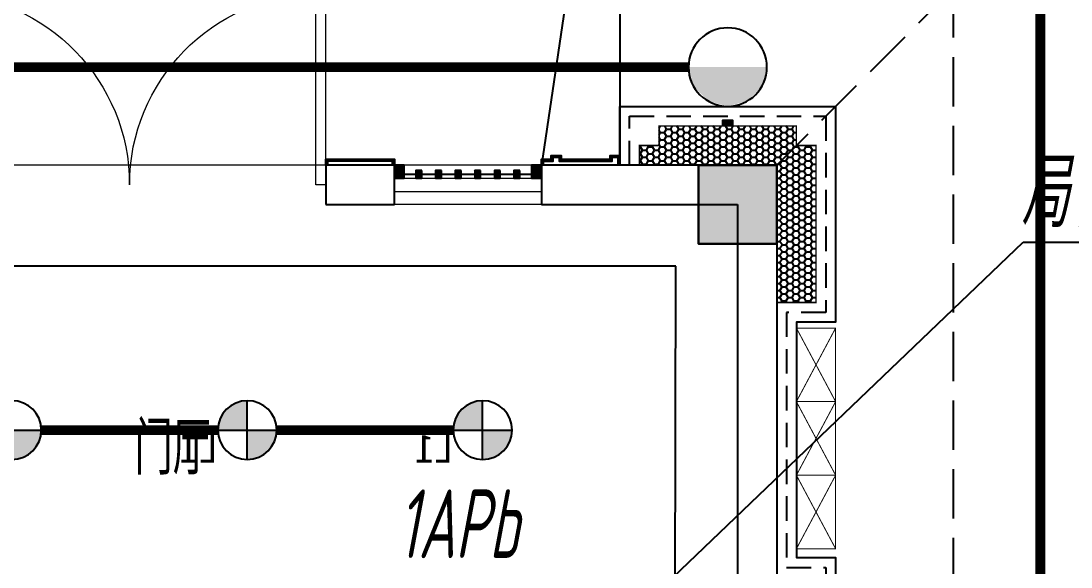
# Model space of a CAD drawing. Extents: x 3753737 to 4713801, y -857380 to 24339.
# Drawn here: x 4078560 to 4083913, y -699358 to -696575 of the extents above; entities that cross this region are included whole.
import ezdxf

# ---------------------------------------------------------------- set-up
doc = ezdxf.new("R2010")
doc.units = 0
doc.header["$LTSCALE"] = 1000
doc.header["$MEASUREMENT"] = 0
doc.linetypes.add('DASH', pattern=[0.35, 0.25, -0.1])
doc.linetypes.add('HIDDEN', pattern=[0.375, 0.25, -0.125])
doc.layers.get('0').update_dxf_attribs({"linetype": 'CONTINUOUS'})
for name, color, linetype in [('!!电气', 1, 'CONTINUOUS'), ('A-EQPM-MECH', 191, 'CONTINUOUS'), ('A-标注', 1, 'CONTINUOUS'), ('DIM-照明', 7, 'CONTINUOUS'), ('E-天花灯具', 92, 'CONTINUOUS'), ('E-天花辅助2', 54, 'CONTINUOUS'), ('EQUIP-照明', 3, 'CONTINUOUS'), ('WALL', 252, 'CONTINUOUS'), ('WIRE-动力', 7, 'CONTINUOUS'), ('WIRE-照明', 2, 'CONTINUOUS'), ('卫生间', 6, 'CONTINUOUS'), ('看线', 185, 'CONTINUOUS'), ('立面', 73, 'CONTINUOUS'), ('立面-看线', 251, 'CONTINUOUS'), ('设备', 253, 'CONTINUOUS'), ('铝合金', 144, 'CONTINUOUS')]:
    doc.layers.add(name, color=color, linetype=linetype)
for name, color, linetype, lineweight in [('PUB_HATCH', 8, 'CONTINUOUS', 9), ('PUB_TEXT', 7, 'CONTINUOUS', 20), ('WINDOW', 146, 'CONTINUOUS', 20)]:
    doc.layers.add(name, color=color, linetype=linetype, lineweight=lineweight)
doc.styles.add('HZTXT', font='gbeitc.shx', dxfattribs={"width": 0.8, "height": 400, "bigfont": 'hztxt.shx'})
doc.styles.get("Standard").update_dxf_attribs({"font": 'gbenor.shx', "bigfont": 'gbcbig.shx'})
doc.styles.add('黑体', font='simhei.ttf')
doc.linetypes.add('LED', pattern='A,0.5,-0.2,["LED",Standard,S=0.2,R=0,X=-0.2,Y=-0.1],-0.2', length=0.9)

# ---------------------------------------------------------------- blocks, each defined once
blk = doc.blocks.new('A$C148B7D8E')
at = {"layer": '卫生间', "color": 252, "linetype": 'DASH'}
blk.add_line((7700, 15400), (8600, 14500), dxfattribs=at)
blk.add_lwpolyline([(16100, 14000), (16100, 15400), (7700, 15400), (7700, 10800), (7300, 10800), (7300, 10000), (900, 10000), (900, 9000), (-900, 9000), (-900, -900), (1750, -900), (1750, -2100), (23450, -2100), (23450, -900), (25100, -900)], dxfattribs=at)
blk = doc.blocks.new('A$C028C60F5')
at = {"color": 252}
blk.add_lwpolyline([(400, 0), (0, 0), (0, -400), (400, -400)], close=True, dxfattribs=at)
at = {"layer": 'PUB_HATCH', "color": 252}
blk.add_solid([(0, -400), (400, -400), (0, 0), (400, 0)], dxfattribs=at)
blk = doc.blocks.new('A$C3EFA6995')
blk.add_blockref('A$C028C60F5', (9700, 100))
blk = doc.blocks.new('$WINLIB2D$00000001')
at = {"color": 0}
for points in [[(-0.5, 0.5), (-0.5, -0.5)], [(-0.5, 0.5), (0.5, 0.5)], [(0.5, -0.5), (0.5, 0.5)], [(0.5, 0.1667), (-0.5, 0.1667)], [(0.5, -0.1667), (-0.5, -0.1667)], [(-0.5, -0.5), (0.5, -0.5)]]:
    blk.add_lwpolyline(points, dxfattribs=at)
blk = doc.blocks.new('$DorLib2D$00000002')
for p, q in [((-0.5, 0), (-0.5, 0.4875)), ((-0.475, 0.4875), (-0.5, 0.4875)), ((-0.475, 0), (-0.475, 0.4875)), ((0.475, 0), (0.475, 0.4875)), ((0.475, 0.4875), (0.5, 0.4875)), ((0.5, 0), (0.5, 0.4875)), ((-0.5, 0), (-0.475, 0)), ((0.5, 0), (0.475, 0))]:
    blk.add_line(p, q)
at = {"lineweight": 13}
for centre, start, end in [((-0.4875, 0), 0, 88.5307), ((0.4875, 0), 91.4693, 180)]:
    blk.add_arc(centre, 0.4875, start, end, dxfattribs=at)
blk = doc.blocks.new('A$C5F341E43')
at = {"layer": '立面'}
h = blk.add_hatch(dxfattribs=at)
h.set_pattern_fill('ANSI31', color=252, scale=2)
h.set_pattern_definition([(45, (-853150.0334, -779765.5013), (-2.24506403, 2.24506403), [])])
h.paths.add_polyline_path([(41274.7, 15800), (41224.7, 15800), (41224.7, 15830), (41274.7, 15830)])
h = blk.add_hatch(dxfattribs=at)
h.set_pattern_fill('ANSI31', color=252, scale=2)
h.set_pattern_definition([(45, (-665142.2845, -939480.3315), (-2.24506403, 2.24506403), [])])
h.paths.add_polyline_path([(40699.8, 15600.1), (40300, 15600.1), (40300, 15630.1), (40350, 15630.1), (40350, 15650.2), (40400, 15650.2), (40400, 15630.2), (40649.9, 15630), (40650, 15650.2), (40699.8, 15650.2)])
h.paths.add_polyline_path([(40689.8, 15600.1), (40310, 15600.1), (40310, 15620.1), (40360, 15620.1), (40360, 15640.2), (40390, 15640.2), (40390, 15620.2), (40659.8, 15620), (40660, 15640.2), (40689.8, 15640.2)])
h = blk.add_hatch(dxfattribs=at)
h.set_pattern_fill('ANSI31', color=252, scale=2)
h.set_pattern_definition([(45, (-853350.0334, -780835.0008), (-2.24506403, 2.24506403), [])])
edge = h.paths.add_edge_path()
edge.add_line((39550, 15600), (39540, 15600))
edge.add_line((39540, 15600), (39540, 15620))
edge.add_line((39540, 15620), (39210, 15620))
edge.add_line((39210, 15620), (39210, 15600.1))
edge.add_line((39210, 15600.1), (39200, 15600))
edge.add_line((39200, 15600), (39200, 15630))
edge.add_line((39200, 15630), (39550, 15630))
edge.add_line((39550, 15630), (39550, 15600))
h = blk.add_hatch(dxfattribs=at)
h.set_pattern_fill('ANSI31', color=252, scale=2)
h.set_pattern_definition([(45, (-664502.517, -939480.51), (-2.24506403, 2.24506403), [])])
h.paths.add_polyline_path([(39600, 15600), (39550, 15600), (39550, 15533.3), (39600, 15533.3)])
h = blk.add_hatch(dxfattribs=at)
h.set_pattern_fill('ANSI31', color=252, scale=2)
h.set_pattern_definition([(45, (-665202.5203, -939480.5138), (-2.24506403, 2.24506403), [])])
h.paths.add_polyline_path([(40300, 15600), (40250, 15600), (40250, 15533.3), (40300, 15533.3)])
h = blk.add_hatch(dxfattribs=at)
h.set_pattern_fill('ANSI31', color=252, scale=2)
h.set_pattern_definition([(45, (-664592.5196, -939480.519), (-2.24506403, 2.24506403), [])])
h.paths.add_polyline_path([(39690, 15573), (39660, 15573), (39660, 15533.3), (39690, 15533.3)])
h = blk.add_hatch(dxfattribs=at)
h.set_pattern_fill('ANSI31', color=252, scale=2)
h.set_pattern_definition([(45, (-664692.5196, -939480.518), (-2.24506403, 2.24506403), [])])
h.paths.add_polyline_path([(39790, 15573), (39760, 15573), (39760, 15533.3), (39790, 15533.3)])
h = blk.add_hatch(dxfattribs=at)
h.set_pattern_fill('ANSI31', color=252, scale=2)
h.set_pattern_definition([(45, (-664792.5196, -939480.517), (-2.24506403, 2.24506403), [])])
h.paths.add_polyline_path([(39890, 15573), (39860, 15573), (39860, 15533.3), (39890, 15533.3)])
h = blk.add_hatch(dxfattribs=at)
h.set_pattern_fill('ANSI31', color=252, scale=2)
h.set_pattern_definition([(45, (-664892.5196, -939480.5162), (-2.24506403, 2.24506403), [])])
h.paths.add_polyline_path([(39990, 15573), (39960, 15573), (39960, 15533.3), (39990, 15533.3)])
h = blk.add_hatch(dxfattribs=at)
h.set_pattern_fill('ANSI31', color=252, scale=2)
h.set_pattern_definition([(45, (-664992.5196, -939480.5153), (-2.24506403, 2.24506403), [])])
h.paths.add_polyline_path([(40090, 15573), (40060, 15573), (40060, 15533.3), (40090, 15533.3)])
h = blk.add_hatch(dxfattribs=at)
h.set_pattern_fill('ANSI31', color=252, scale=2)
h.set_pattern_definition([(45, (-665092.5196, -939480.5144), (-2.24506403, 2.24506403), [])])
h.paths.add_polyline_path([(40190, 15573), (40160, 15573), (40160, 15533.3), (40190, 15533.3)])
at = {"layer": '立面-看线'}
h = blk.add_hatch(dxfattribs=at)
h.set_pattern_fill('HONEY', color=252, scale=13)
h.set_pattern_definition([(0, (-420517.216, -516416.725), (30.95625, 17.872595), [20.6375, -41.275]), (120, (-420517.216, -516416.725), (-30.9562463, 17.8726014), [20.6375, -41.275]), (60, (-420517.216, -516416.725), (3.7e-06, 35.7451964), [-41.275, 20.6375])])
h.paths.add_polyline_path([(40899.7, 15700), (40899.7, 15800), (41599.7, 15800), (41599.7, 15700), (41699.7, 15700), (41699.7, 14900), (41500, 14900), (41500, 15600), (40800.6, 15600), (40800.6, 15700)])
at = {"color": 252, "const_width": 8}
blk.add_lwpolyline([(41500, 14900), (41699.7, 14900), (41699.7, 15700), (41599.7, 15700), (41599.7, 15800), (41309.7, 15800), (41309.7, 15800), (41189.7, 15800), (41189.7, 15800), (40899.7, 15800), (40899.7, 15700), (40799.7, 15700), (40799.7, 15600)], dxfattribs=at)
at = {"layer": 'A-EQPM-MECH', "color": 252}
for points in [[(35700.3, 15600), (35700.3, 18300), (40700.2, 18300), (40700.2, 15600)], [(40700, 18300), (40300, 15600)]]:
    blk.add_lwpolyline(points, dxfattribs=at)
at = {"layer": 'WALL', "color": 252}
for p, q in [((39550, 15600), (39200, 15600)), ((39200, 15600), (39200, 15400)), ((39550, 15400), (39550, 15600)), ((41500, 15600), (40300, 15600)), ((40300, 15600), (40300, 15400)), ((41500, 15600), (41500, 12900)), ((39200, 15400), (39550, 15400)), ((40300, 15400), (41300, 15400)), ((41300, 15400), (41300, 13100))]:
    blk.add_line(p, q, dxfattribs=at)
at = {"layer": 'WINDOW', "color": 252}
blk.add_line((39200, 15600), (37200, 15600), dxfattribs=at)
at = {"layer": '看线', "color": 252}
blk.add_lwpolyline([(40699.7, 15600), (40699.7, 15900), (41799.7, 15900), (41799.7, 14800), (41600, 14800), (41600, 13600), (41800, 13600), (41800, 12600), (41000, 12600), (41000, 12900)], dxfattribs=at)
at = {"layer": '看线', "color": 252, "linetype": 'HIDDEN', "ltscale": 0.5}
blk.add_lwpolyline([(40749.7, 15600), (40749.7, 15850), (41749.7, 15850), (41749.7, 14850), (41550, 14850), (41550, 13550), (41750, 13550), (41750, 12650), (41050, 12650), (41050, 12900)], dxfattribs=at)
at = {"layer": '立面', "color": 252}
for p, q in [((40090, 15573), (40060, 15573)), ((40060, 15573), (40060, 15533.3)), ((40060, 15533.3), (40090, 15533.3)), ((40090, 15533.3), (40090, 15573))]:
    blk.add_line(p, q, dxfattribs=at)
for points in [[(41274.7, 15800), (41224.7, 15800), (41224.7, 15830), (41274.7, 15830)], [(39600, 15600), (39550, 15600), (39550, 15533.3), (39600, 15533.3)], [(40300, 15600), (40250, 15600), (40250, 15533.3), (40300, 15533.3)], [(39690, 15573), (39660, 15573), (39660, 15533.3), (39690, 15533.3)], [(39790, 15573), (39760, 15573), (39760, 15533.3), (39790, 15533.3)], [(39890, 15573), (39860, 15573), (39860, 15533.3), (39890, 15533.3)], [(39990, 15573), (39960, 15573), (39960, 15533.3), (39990, 15533.3)]]:
    blk.add_lwpolyline(points, close=True, dxfattribs=at)
blk.add_lwpolyline([(39550, 15600), (39540, 15600), (39540, 15620), (39210, 15620), (39210, 15600.1), (39200, 15600), (39200, 15630), (39550, 15630), (39550, 15600)], dxfattribs=at)
at = {"layer": '设备', "color": 252, "const_width": 5}
for points in [[(41600, 14395), (41600, 14770), (41800, 14770), (41800, 14395)], [(41600, 14020), (41600, 14395), (41800, 14395), (41800, 14020)], [(41600, 13645), (41600, 14020), (41800, 14020), (41800, 13645)]]:
    blk.add_lwpolyline(points, close=True, dxfattribs=at)
for points in [[(41600, 14770), (41800, 14395)], [(41800, 14770), (41600, 14395)], [(41600, 14395), (41800, 14020)], [(41800, 14395), (41600, 14020)], [(41600, 14020), (41800, 13645)], [(41800, 14020), (41600, 13645)]]:
    blk.add_lwpolyline(points, dxfattribs=at)
at = {"layer": '铝合金', "color": 252}
for p, q in [((39660, 15553.2), (39600, 15553.2)), ((39760, 15553.2), (39690, 15553.2)), ((39860, 15553.2), (39790, 15553.2)), ((39960, 15553.2), (39890, 15553.2)), ((40060, 15553.2), (39990, 15553.2)), ((40160, 15553.2), (40090, 15553.2)), ((40250, 15553.2), (40190, 15553.2))]:
    blk.add_line(p, q, dxfattribs=at)
for points in [[(41274.7, 15800), (41224.7, 15800), (41224.7, 15830), (41274.7, 15830)], [(39600, 15600), (39550, 15600), (39550, 15533.3), (39600, 15533.3)], [(40300, 15600), (40250, 15600), (40250, 15533.3), (40300, 15533.3)], [(39690, 15573), (39660, 15573), (39660, 15533.3), (39690, 15533.3)], [(39790, 15573), (39760, 15573), (39760, 15533.3), (39790, 15533.3)], [(39890, 15573), (39860, 15573), (39860, 15533.3), (39890, 15533.3)], [(39990, 15573), (39960, 15573), (39960, 15533.3), (39990, 15533.3)], [(40090, 15573), (40060, 15573), (40060, 15533.3), (40090, 15533.3)], [(40190, 15573), (40160, 15573), (40160, 15533.3), (40190, 15533.3)]]:
    blk.add_lwpolyline(points, close=True, dxfattribs=at)
for points in [[(40300, 15600.1), (40300, 15630.1), (40350, 15630.1), (40350, 15650.2), (40400, 15650.2), (40400, 15630.2), (40649.9, 15630), (40650, 15650.2), (40699.8, 15650.2), (40699.8, 15600.1)], [(40310, 15600.1), (40310, 15620.1), (40360, 15620.1), (40360, 15640.2), (40390, 15640.2), (40390, 15620.2), (40659.8, 15620), (40660, 15640.2), (40689.8, 15640.2), (40689.8, 15600.1)], [(39550, 15600), (39540, 15600), (39540, 15620), (39210, 15620), (39210, 15600.1), (39200, 15600), (39200, 15630), (39550, 15630), (39550, 15600)]]:
    blk.add_lwpolyline(points, dxfattribs=at)
at = {"color": 252, "xscale": -1}
for name, p in [('A$C148B7D8E', (50100, 1100)), ('A$C3EFA6995', (51200, 15500))]:
    blk.add_blockref(name, p, dxfattribs=at)
at = {"color": 252}
blk.add_blockref('A$C028C60F5', (41100, 15600), dxfattribs=at)
at = {"layer": 'WINDOW', "color": 252, "rotation": 180}
for name, p, xscale, yscale, zscale in [('$DorLib2D$00000002', (38200, 15500), 2000, -2000, 2000), ('$WINLIB2D$00000001', (39925, 15500), 750.0034281517146, -200, 750.0034281517146)]:
    blk.add_blockref(name, p, dxfattribs=dict(at, xscale=xscale, yscale=yscale, zscale=zscale))
at = {"layer": 'PUB_TEXT', "color": 252}
blk.add_text('门厅', height=270.07, dxfattribs=at).set_placement((38225.1, 14022.8))
blk = doc.blocks.new('$equip$00001151')
blk.add_circle((0, 0.5), 0.5)
for points in [[(0.433, 0.25), (-0.433, 0.25), (0.5, 0.5), (-0.5, 0.5)], [(0.25, 0.067), (-0.25, 0.067), (0.433, 0.25), (-0.433, 0.25)], [(0, 0), (0, 0), (0.25, 0.067), (-0.25, 0.067)]]:
    blk.add_solid(points)
at = {"flags": 9}
blk.add_attdef('A', (0, 0), '', height=0.00002, dxfattribs=at)
blk = doc.blocks.new('DFADS')
at = {"layer": 'A-标注'}
h = blk.add_hatch(color=251, dxfattribs=at)
h.paths.add_polyline_path([(3405.6, 358.33), (3411.6, 358.33, 0.414214), (3405.6, 364.33)])
h.paths.add_polyline_path([(3399.6, 358.33, 0.414214), (3405.6, 352.33), (3405.6, 358.33)])
at = {"layer": 'A-标注', "color": 92}
for p, q in [((3405.6, 352.33), (3405.6, 364.33)), ((3411.6, 358.33), (3399.6, 358.33))]:
    blk.add_line(p, q, dxfattribs=at)
blk.add_circle((3405.6, 358.33), 6, dxfattribs=at)
at = {"layer": 'A-标注', "color": 3, "style": '黑体'}
blk.add_text('L1', height=5.76, dxfattribs=at).set_placement((3411.58, 351.7))

msp = doc.modelspace()

# ---------------------------------------------------------------- linework, layer by layer
at = {"layer": '!!电气'}
for p, q in [((4080855.6, -700392.9), (4083670.2, -697702.6)), ((4083670.2, -697702.6), (4087304.6, -697702.6))]:
    msp.add_line(p, q, dxfattribs=at)
at = {"layer": 'E-天花辅助2', "color": 6, "linetype": 'LED', "ltscale": 0.3}
msp.add_lwpolyline([(4081898.2, -697825.2), (4076329.1, -697825.2), (4076326.5, -699497.6), (4081895.6, -699497.6)], close=True, dxfattribs=at)
at = {"layer": 'WIRE-动力', "color": 6, "linetype": 'Continuous', "const_width": 50}
msp.add_lwpolyline([(4083757.4, -700476.1), (4083757.4, -694218.9)], dxfattribs=at)
at = {"layer": 'WIRE-照明', "linetype": 'Continuous', "const_width": 50}
msp.add_lwpolyline([(4081963.2, -696810.2), (4076254.5, -696810.2)], dxfattribs=at)
at = {"layer": 'WIRE-照明', "color": 2, "linetype": 'Continuous', "const_width": 50}
for points in [[(4079563.5, -698660.5), (4078663.5, -698660.5)], [(4080763.5, -698660.5), (4079863.5, -698660.5)]]:
    msp.add_lwpolyline(points, dxfattribs=at)

# ---------------------------------------------------------------- block references
at = {"layer": '!!电气'}
msp.add_blockref('A$C5F341E43', (4040913.4, -712910.2), dxfattribs=at)
at = {"layer": 'E-天花灯具', "xscale": -25.0000479811577, "yscale": 25.0000479811577, "zscale": 25.0000479811577}
for p in [(4163653.7, -707618.7), (4164853.7, -707618.7), (4166053.7, -707618.7)]:
    msp.add_blockref('DFADS', p, dxfattribs=at)
at = {"layer": 'EQUIP-照明', "color": 2, "xscale": -400, "yscale": 400, "zscale": 400}
msp.add_blockref('$equip$00001151', (4082163.2, -697010.2), dxfattribs=at)

# ---------------------------------------------------------------- texts
at = {"layer": 'DIM-照明', "color": 7, "style": 'HZTXT', "width": 0.7}
msp.add_text('局管室外防水型桥架:300x150mm', height=350, rotation=360, dxfattribs=at).set_placement((4083655.9, -697625.5))
msp.add_text('1APb', height=350, dxfattribs=at).set_placement((4080481.2, -699312.7))

doc.saveas('drawing.dxf')
